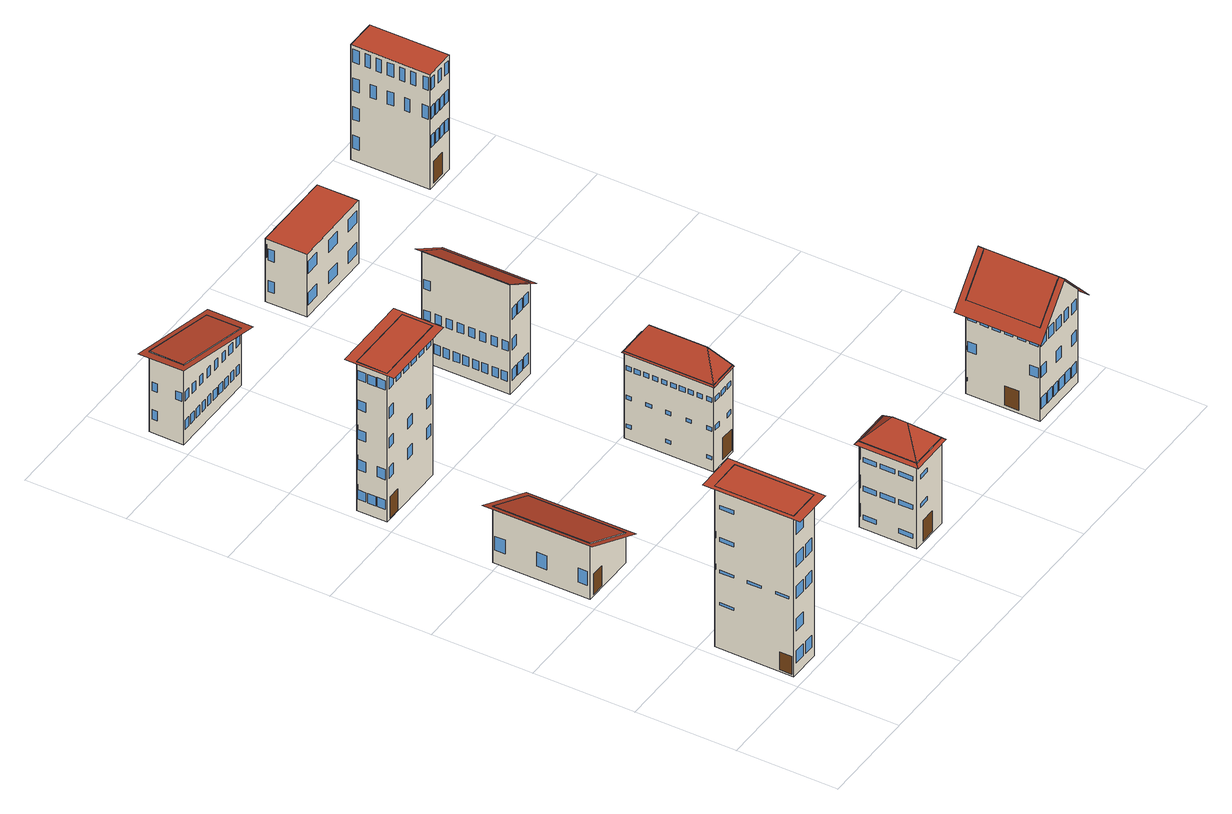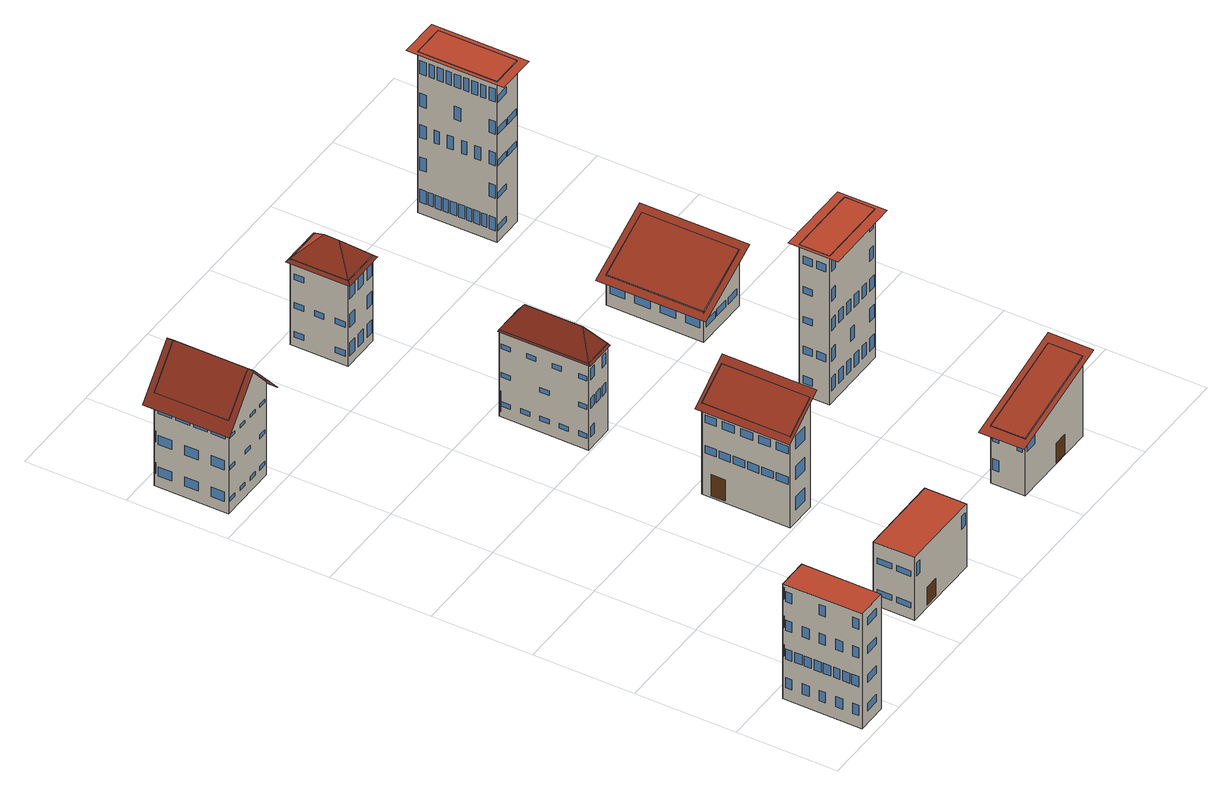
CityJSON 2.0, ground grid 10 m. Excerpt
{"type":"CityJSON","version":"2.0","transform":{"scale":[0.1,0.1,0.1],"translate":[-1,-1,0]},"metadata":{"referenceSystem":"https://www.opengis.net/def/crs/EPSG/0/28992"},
"CityObjects":{
"building1":{"type":"Building","attributes":{"dateOfConstruction":"1969-01-01","function":"Residential","roofType":"Flat","storeysAboveGround":5},"geometry":[{"type":"MultiSurface","lod":"3","boundaries":[[[0,1,2,3]],[[4,5,6,7]],[[0,3,5,4],[8,9,10,11],[12,13,14,15],[16,17,18,19],[20,21,22,23],[24,25,26,27],[28,29,30,31],[32,33,34,35],[36,37,38,39]],[[8,11,10,9]],[[12,15,14,13]],[[16,19,18,17]],[[20,23,22,21]],[[24,27,26,25]],[[28,31,30,29]],[[32,35,34,33]],[[36,39,38,37]],[[3,2,6,5],[40,41,42,43],[44,45,46,47],[48,49,50,51],[52,53,54,55],[56,57,58,59],[60,61,62,63],[64,65,66,67],[68,69,70,71],[72,73,74,75],[76,77,78,79],[80,81,82,83],[84,85,86,87],[88,89,90,91],[92,93,94,95],[96,97,98,99],[100,101,102,103],[104,105,106,107],[108,109,110,111],[112,113,114,115],[116,117,118,119],[120,121,122,123],[124,125,126,127],[128,129,130,131],[132,133,134,135],[136,137,138,139],[140,141,142,143],[144,145,146,147],[148,149,150,151],[152,153,154,155],[156,157,158,159]],[[40,43,42,41]],[[44,47,46,45]],[[48,51,50,49]],[[52,55,54,53]],[[56,59,58,57]],[[60,63,62,61]],[[64,67,66,65]],[[68,71,70,69]],[[72,75,74,73]],[[76,79,78,77]],[[80,83,82,81]],[[84,87,86,85]],[[88,91,90,89]],[[92,95,94,93]],[[96,99,98,97]],[[100,103,102,101]],[[104,107,106,105]],[[108,111,110,109]],[[112,115,114,113]],[[116,119,118,117]],[[120,123,122,121]],[[124,127,126,125]],[[128,131,130,129]],[[132,135,134,133]],[[136,139,138,137]],[[140,143,142,141]],[[144,147,146,145]],[[148,151,150,149]],[[152,155,154,153]],[[156,159,158,157]],[[2,1,7,6],[160,161,162,163],[164,165,166,167],[168,169,170,171],[172,173,174,175],[176,177,178,179],[180,181,182,183],[184,185,186,187]],[[160,163,162,161]],[[164,167,166,165]],[[168,171,170,169]],[[172,175,174,173]],[[176,179,178,177]],[[180,183,182,181]],[[184,187,186,185]],[[1,0,4,7],[188,189,190,191],[192,193,194,195],[196,197,198,199],[200,201,202,203],[204,205,206,207],[208,209,210,211],[212,213,214,215]],[[188,191,190,189]],[[192,195,194,193]],[[196,199,198,197]],[[200,203,202,201]],[[204,207,206,205]],[[208,211,210,209]],[[212,215,214,213]],[[216,217,218,219],[4,7,6,5]]],"semantics":{"surfaces":[{"type":"GroundSurface"},{"type":"RoofSurface"},{"type":"WallSurface"},{"type":"Window"},{"type":"Door"}],"values":[0,1,2,3,3,3,3,3,3,3,3,2,3,3,3,3,3,3,3,3,3,3,3,3,3,3,3,3,3,3,3,3,3,3,3,3,3,3,3,3,3,3,2,3,3,3,3,3,3,3,2,4,3,3,3,3,3,3,1]}}]},
"building2":{"type":"Building","attributes":{"dateOfConstruction":"1976-01-01","function":"Residential","roofType":"Shed","storeysAboveGround":1},"geometry":[{"type":"MultiSurface","lod":"3","boundaries":[[[220,221,222,223]],[[224,225,226,227]],[[225,220,223,226],[228,229,230,231]],[[228,231,230,229]],[[223,222,227,226],[232,233,234,235],[236,237,238,239],[240,241,242,243],[244,245,246,247]],[[232,235,234,233]],[[236,239,238,237]],[[240,243,242,241]],[[244,247,246,245]],[[227,222,221,224],[248,249,250,251],[252,253,254,255],[256,257,258,259]],[[248,251,250,249]],[[252,255,254,253]],[[256,259,258,257]],[[224,221,220,225],[260,261,262,263],[264,265,266,267],[268,269,270,271]],[[260,263,262,261]],[[264,267,266,265]],[[268,271,270,269]],[[272,273,274,275],[225,224,227,226]]],"semantics":{"surfaces":[{"type":"GroundSurface"},{"type":"RoofSurface"},{"type":"WallSurface"},{"type":"Door"},{"type":"Window"}],"values":[0,1,2,3,2,4,4,4,4,2,4,4,4,2,4,4,4,1]}}]},
"building3":{"type":"Building","attributes":{"dateOfConstruction":"1965-01-01","function":"Residential","roofType":"Flat","storeysAboveGround":5},"geometry":[{"type":"MultiSurface","lod":"3","boundaries":[[[276,277,278,279]],[[280,281,282,283]],[[276,279,281,280],[284,285,286,287],[288,289,290,291],[292,293,294,295],[296,297,298,299],[300,301,302,303],[304,305,306,307],[308,309,310,311],[312,313,314,315],[316,317,318,319],[320,321,322,323],[324,325,326,327],[328,329,330,331],[332,333,334,335],[336,337,338,339]],[[284,287,286,285]],[[288,291,290,289]],[[292,295,294,293]],[[296,299,298,297]],[[300,303,302,301]],[[304,307,306,305]],[[308,311,310,309]],[[312,315,314,313]],[[316,319,318,317]],[[320,323,322,321]],[[324,327,326,325]],[[328,331,330,329]],[[332,335,334,333]],[[336,339,338,337]],[[279,278,282,281],[340,341,342,343],[344,345,346,347],[348,349,350,351],[352,353,354,355],[356,357,358,359],[360,361,362,363],[364,365,366,367]],[[340,343,342,341]],[[344,347,346,345]],[[348,351,350,349]],[[352,355,354,353]],[[356,359,358,357]],[[360,363,362,361]],[[364,367,366,365]],[[278,277,283,282],[368,369,370,371],[372,373,374,375],[376,377,378,379],[380,381,382,383],[384,385,386,387],[388,389,390,391],[392,393,394,395],[396,397,398,399],[400,401,402,403],[404,405,406,407],[408,409,410,411],[412,413,414,415],[416,417,418,419],[420,421,422,423],[424,425,426,427],[428,429,430,431],[432,433,434,435],[436,437,438,439],[440,441,442,443]],[[368,371,370,369]],[[372,375,374,373]],[[376,379,378,377]],[[380,383,382,381]],[[384,387,386,385]],[[388,391,390,389]],[[392,395,394,393]],[[396,399,398,397]],[[400,403,402,401]],[[404,407,406,405]],[[408,411,410,409]],[[412,415,414,413]],[[416,419,418,417]],[[420,423,422,421]],[[424,427,426,425]],[[428,431,430,429]],[[432,435,434,433]],[[436,439,438,437]],[[440,443,442,441]],[[277,276,280,283],[444,445,446,447],[448,449,450,451],[452,453,454,455],[456,457,458,459],[460,461,462,463],[464,465,466,467],[468,469,470,471],[472,473,474,475],[476,477,478,479],[480,481,482,483]],[[444,447,446,445]],[[448,451,450,449]],[[452,455,454,453]],[[456,459,458,457]],[[460,463,462,461]],[[464,467,466,465]],[[468,471,470,469]],[[472,475,474,473]],[[476,479,478,477]],[[480,483,482,481]],[[484,485,486,487],[280,283,282,281]]],"semantics":{"surfaces":[{"type":"GroundSurface"},{"type":"RoofSurface"},{"type":"WallSurface"},{"type":"Door"},{"type":"Window"}],"values":[0,1,2,3,4,4,4,4,4,4,4,4,4,4,4,4,4,2,4,4,4,4,4,4,4,2,4,4,4,4,4,4,4,4,4,4,4,4,4,4,4,4,4,4,4,2,4,4,4,4,4,4,4,4,4,4,1]}}]},
"building4":{"type":"Building","attributes":{"dateOfConstruction":"1967-01-01","function":"Residential","roofType":"Hipped","storeysAboveGround":3},"geometry":[{"type":"MultiSurface","lod":"3","boundaries":[[[488,489,490,491]],[[492,493,494,495]],[[493,492,496,497]],[[492,495,496]],[[493,497,494]],[[488,491,496,495],[498,499,500,501],[502,503,504,505],[506,507,508,509]],[[498,501,500,499]],[[502,505,504,503]],[[506,509,508,507]],[[491,490,497,496],[510,511,512,513],[514,515,516,517],[518,519,520,521],[522,523,524,525],[526,527,528,529],[530,531,532,533]],[[510,513,512,511]],[[514,517,516,515]],[[518,521,520,519]],[[522,525,524,523]],[[526,529,528,527]],[[530,533,532,531]],[[490,489,494,497],[534,535,536,537],[538,539,540,541],[542,543,544,545],[546,547,548,549],[550,551,552,553],[554,555,556,557],[558,559,560,561],[562,563,564,565]],[[534,537,536,535]],[[538,541,540,539]],[[542,545,544,543]],[[546,549,548,547]],[[550,553,552,551]],[[554,557,556,555]],[[558,561,560,559]],[[562,565,564,563]],[[489,488,495,494],[566,567,568,569],[570,571,572,573],[574,575,576,577],[578,579,580,581],[582,583,584,585],[586,587,588,589],[590,591,592,593],[594,595,596,597]],[[566,569,568,567]],[[570,573,572,571]],[[574,577,576,575]],[[578,581,580,579]],[[582,585,584,583]],[[586,589,588,587]],[[590,593,592,591]],[[594,597,596,595]],[[598,599,496,495]],[[599,600,497,496]],[[601,494,497,600]],[[598,495,494,601]]],"semantics":{"surfaces":[{"type":"GroundSurface"},{"type":"RoofSurface"},{"type":"WallSurface"},{"type":"Door"},{"type":"Window"}],"values":[0,1,1,1,1,2,3,4,4,2,4,4,4,4,4,4,2,4,4,4,4,4,4,4,4,2,4,4,4,4,4,4,4,4,1,1,1,1]}}]},
"building5":{"type":"Building","attributes":{"dateOfConstruction":"1990-01-01","function":"Residential","roofType":"Shed","storeysAboveGround":2},"geometry":[{"type":"MultiSurface","lod":"3","boundaries":[[[602,603,604,605]],[[606,607,608,609]],[[607,602,605,608],[610,611,612,613],[614,615,616,617],[618,619,620,621],[622,623,624,625],[626,627,628,629],[630,631,632,633],[634,635,636,637],[638,639,640,641],[642,643,644,645],[646,647,648,649],[650,651,652,653],[654,655,656,657],[658,659,660,661],[662,663,664,665],[666,667,668,669],[670,671,672,673],[674,675,676,677],[678,679,680,681]],[[610,613,612,611]],[[614,617,616,615]],[[618,621,620,619]],[[622,625,624,623]],[[626,629,628,627]],[[630,633,632,631]],[[634,637,636,635]],[[638,641,640,639]],[[642,645,644,643]],[[646,649,648,647]],[[650,653,652,651]],[[654,657,656,655]],[[658,661,660,659]],[[662,665,664,663]],[[666,669,668,667]],[[670,673,672,671]],[[674,677,676,675]],[[678,681,680,679]],[[605,604,609,608],[682,683,684,685],[686,687,688,689],[690,691,692,693]],[[682,685,684,683]],[[686,689,688,687]],[[690,693,692,691]],[[609,604,603,606],[694,695,696,697],[698,699,700,701]],[[694,697,696,695]],[[698,701,700,699]],[[606,603,602,607],[702,703,704,705],[706,707,708,709],[710,711,712,713]],[[702,705,704,703]],[[706,709,708,707]],[[710,713,712,711]],[[714,715,716,717],[607,606,609,608]]],"semantics":{"surfaces":[{"type":"GroundSurface"},{"type":"RoofSurface"},{"type":"WallSurface"},{"type":"Window"},{"type":"Door"}],"values":[0,1,2,3,3,3,3,3,3,3,3,3,3,3,3,3,3,3,3,3,3,2,3,3,3,2,4,3,2,3,3,3,1]}}]},
"building6":{"type":"Building","attributes":{"dateOfConstruction":"1959-01-01","function":"Industrial","roofType":"Hipped","storeysAboveGround":3},"geometry":[{"type":"MultiSurface","lod":"3","boundaries":[[[718,719,720,721]],[[722,723,724,725]],[[723,722,726,727]],[[722,725,726]],[[723,727,724]],[[718,721,726,725],[728,729,730,731],[732,733,734,735],[736,737,738,739],[740,741,742,743],[744,745,746,747],[748,749,750,751]],[[728,731,730,729]],[[732,735,734,733]],[[736,739,738,737]],[[740,743,742,741]],[[744,747,746,745]],[[748,751,750,749]],[[721,720,727,726],[752,753,754,755],[756,757,758,759],[760,761,762,763],[764,765,766,767],[768,769,770,771],[772,773,774,775],[776,777,778,779],[780,781,782,783],[784,785,786,787],[788,789,790,791],[792,793,794,795],[796,797,798,799]],[[752,755,754,753]],[[756,759,758,757]],[[760,763,762,761]],[[764,767,766,765]],[[768,771,770,769]],[[772,775,774,773]],[[776,779,778,777]],[[780,783,782,781]],[[784,787,786,785]],[[788,791,790,789]],[[792,795,794,793]],[[796,799,798,797]],[[720,719,724,727],[800,801,802,803],[804,805,806,807],[808,809,810,811],[812,813,814,815],[816,817,818,819],[820,821,822,823]],[[800,803,802,801]],[[804,807,806,805]],[[808,811,810,809]],[[812,815,814,813]],[[816,819,818,817]],[[820,823,822,821]],[[719,718,725,724],[824,825,826,827],[828,829,830,831],[832,833,834,835],[836,837,838,839],[840,841,842,843],[844,845,846,847],[848,849,850,851],[852,853,854,855],[856,857,858,859],[860,861,862,863],[864,865,866,867],[868,869,870,871],[872,873,874,875],[876,877,878,879],[880,881,882,883],[884,885,886,887],[888,889,890,891],[892,893,894,895]],[[824,827,826,825]],[[828,831,830,829]],[[832,835,834,833]],[[836,839,838,837]],[[840,843,842,841]],[[844,847,846,845]],[[848,851,850,849]],[[852,855,854,853]],[[856,859,858,857]],[[860,863,862,861]],[[864,867,866,865]],[[868,871,870,869]],[[872,875,874,873]],[[876,879,878,877]],[[880,883,882,881]],[[884,887,886,885]],[[888,891,890,889]],[[892,895,894,893]],[[896,897,726,725]],[[897,898,727,726]],[[899,724,727,898]],[[896,725,724,899]]],"semantics":{"surfaces":[{"type":"GroundSurface"},{"type":"RoofSurface"},{"type":"WallSurface"},{"type":"Door"},{"type":"Window"}],"values":[0,1,1,1,1,2,3,4,4,4,4,4,2,4,4,4,4,4,4,4,4,4,4,4,4,2,4,4,4,4,4,4,2,4,4,4,4,4,4,4,4,4,4,4,4,4,4,4,4,4,4,1,1,1,1]}}]},
"building7":{"type":"Building","attributes":{"dateOfConstruction":"1948-01-01","function":"Residential","roofType":"Shed","storeysAboveGround":3},"geometry":[{"type":"MultiSurface","lod":"3","boundaries":[[[900,901,902,903]],[[904,905,906,907]],[[905,900,903,906],[908,909,910,911],[912,913,914,915],[916,917,918,919],[920,921,922,923],[924,925,926,927],[928,929,930,931],[932,933,934,935]],[[908,911,910,909]],[[912,915,914,913]],[[916,919,918,917]],[[920,923,922,921]],[[924,927,926,925]],[[928,931,930,929]],[[932,935,934,933]],[[903,902,907,906],[936,937,938,939],[940,941,942,943],[944,945,946,947],[948,949,950,951],[952,953,954,955],[956,957,958,959],[960,961,962,963],[964,965,966,967],[968,969,970,971],[972,973,974,975],[976,977,978,979],[980,981,982,983]],[[936,939,938,937]],[[940,943,942,941]],[[944,947,946,945]],[[948,951,950,949]],[[952,955,954,953]],[[956,959,958,957]],[[960,963,962,961]],[[964,967,966,965]],[[968,971,970,969]],[[972,975,974,973]],[[976,979,978,977]],[[980,983,982,981]],[[907,902,901,904],[984,985,986,987],[988,989,990,991],[992,993,994,995]],[[984,987,986,985]],[[988,991,990,989]],[[992,995,994,993]],[[904,901,900,905],[996,997,998,999],[1000,1001,1002,1003],[1004,1005,1006,1007],[1008,1009,1010,1011],[1012,1013,1014,1015],[1016,1017,1018,1019],[1020,1021,1022,1023],[1024,1025,1026,1027],[1028,1029,1030,1031],[1032,1033,1034,1035],[1036,1037,1038,1039],[1040,1041,1042,1043],[1044,1045,1046,1047],[1048,1049,1050,1051],[1052,1053,1054,1055],[1056,1057,1058,1059],[1060,1061,1062,1063],[1064,1065,1066,1067]],[[996,999,998,997]],[[1000,1003,1002,1001]],[[1004,1007,1006,1005]],[[1008,1011,1010,1009]],[[1012,1015,1014,1013]],[[1016,1019,1018,1017]],[[1020,1023,1022,1021]],[[1024,1027,1026,1025]],[[1028,1031,1030,1029]],[[1032,1035,1034,1033]],[[1036,1039,1038,1037]],[[1040,1043,1042,1041]],[[1044,1047,1046,1045]],[[1048,1051,1050,1049]],[[1052,1055,1054,1053]],[[1056,1059,1058,1057]],[[1060,1063,1062,1061]],[[1064,1067,1066,1065]],[[1068,1069,1070,1071],[905,904,907,906]]],"semantics":{"surfaces":[{"type":"GroundSurface"},{"type":"RoofSurface"},{"type":"WallSurface"},{"type":"Window"},{"type":"Door"}],"values":[0,1,2,3,3,3,3,3,3,3,2,4,3,3,3,3,3,3,3,3,3,3,3,2,3,3,3,2,3,3,3,3,3,3,3,3,3,3,3,3,3,3,3,3,3,3,1]}}]},
"building8":{"type":"Building","attributes":{"dateOfConstruction":"2009-01-01","function":"Residential","roofType":"Flat","storeysAboveGround":2},"geometry":[{"type":"MultiSurface","lod":"3","boundaries":[[[1072,1073,1074,1075]],[[1076,1077,1078,1079]],[[1072,1075,1077,1076],[1080,1081,1082,1083],[1084,1085,1086,1087],[1088,1089,1090,1091],[1092,1093,1094,1095],[1096,1097,1098,1099],[1100,1101,1102,1103]],[[1080,1083,1082,1081]],[[1084,1087,1086,1085]],[[1088,1091,1090,1089]],[[1092,1095,1094,1093]],[[1096,1099,1098,1097]],[[1100,1103,1102,1101]],[[1075,1074,1078,1077],[1104,1105,1106,1107],[1108,1109,1110,1111],[1112,1113,1114,1115],[1116,1117,1118,1119]],[[1104,1107,1106,1105]],[[1108,1111,1110,1109]],[[1112,1115,1114,1113]],[[1116,1119,1118,1117]],[[1074,1073,1079,1078],[1120,1121,1122,1123],[1124,1125,1126,1127],[1128,1129,1130,1131]],[[1120,1123,1122,1121]],[[1124,1127,1126,1125]],[[1128,1131,1130,1129]],[[1073,1072,1076,1079],[1132,1133,1134,1135],[1136,1137,1138,1139]],[[1132,1135,1134,1133]],[[1136,1139,1138,1137]]],"semantics":{"surfaces":[{"type":"GroundSurface"},{"type":"RoofSurface"},{"type":"WallSurface"},{"type":"Window"},{"type":"Door"}],"values":[0,1,2,3,3,3,3,3,3,2,3,3,3,3,2,4,3,3,2,3,3]}}]},
"building9":{"type":"Building","attributes":{"dateOfConstruction":"1972-01-01","function":"Residential","roofType":"Gabled","storeysAboveGround":3},"geometry":[{"type":"MultiSurface","lod":"3","boundaries":[[[1140,1141,1142,1143]],[[1144,1145,1146,1147]],[[1145,1144,1148,1149]],[[1147,1140,1143,1148,1144],[1150,1151,1152,1153],[1154,1155,1156,1157],[1158,1159,1160,1161],[1162,1163,1164,1165],[1166,1167,1168,1169],[1170,1171,1172,1173],[1174,1175,1176,1177],[1178,1179,1180,1181],[1182,1183,1184,1185],[1186,1187,1188,1189],[1190,1191,1192,1193],[1194,1195,1196,1197],[1198,1199,1200,1201],[1202,1203,1204,1205]],[[1150,1153,1152,1151]],[[1154,1157,1156,1155]],[[1158,1161,1160,1159]],[[1162,1165,1164,1163]],[[1166,1169,1168,1167]],[[1170,1173,1172,1171]],[[1174,1177,1176,1175]],[[1178,1181,1180,1179]],[[1182,1185,1184,1183]],[[1186,1189,1188,1187]],[[1190,1193,1192,1191]],[[1194,1197,1196,1195]],[[1198,1201,1200,1199]],[[1202,1205,1204,1203]],[[1143,1142,1149,1148],[1206,1207,1208,1209],[1210,1211,1212,1213],[1214,1215,1216,1217],[1218,1219,1220,1221],[1222,1223,1224,1225],[1226,1227,1228,1229],[1230,1231,1232,1233],[1234,1235,1236,1237],[1238,1239,1240,1241],[1242,1243,1244,1245]],[[1206,1209,1208,1207]],[[1210,1213,1212,1211]],[[1214,1217,1216,1215]],[[1218,1221,1220,1219]],[[1222,1225,1224,1223]],[[1226,1229,1228,1227]],[[1230,1233,1232,1231]],[[1234,1237,1236,1235]],[[1238,1241,1240,1239]],[[1242,1245,1244,1243]],[[1149,1142,1141,1146,1145],[1246,1247,1248,1249],[1250,1251,1252,1253],[1254,1255,1256,1257],[1258,1259,1260,1261],[1262,1263,1264,1265],[1266,1267,1268,1269],[1270,1271,1272,1273],[1274,1275,1276,1277],[1278,1279,1280,1281],[1282,1283,1284,1285],[1286,1287,1288,1289]],[[1246,1249,1248,1247]],[[1250,1253,1252,1251]],[[1254,1257,1256,1255]],[[1258,1261,1260,1259]],[[1262,1265,1264,1263]],[[1266,1269,1268,1267]],[[1270,1273,1272,1271]],[[1274,1277,1276,1275]],[[1278,1281,1280,1279]],[[1282,1285,1284,1283]],[[1286,1289,1288,1287]],[[1146,1141,1140,1147],[1290,1291,1292,1293],[1294,1295,1296,1297],[1298,1299,1300,1301],[1302,1303,1304,1305],[1306,1307,1308,1309],[1310,1311,1312,1313],[1314,1315,1316,1317],[1318,1319,1320,1321],[1322,1323,1324,1325]],[[1290,1293,1292,1291]],[[1294,1297,1296,1295]],[[1298,1301,1300,1299]],[[1302,1305,1304,1303]],[[1306,1309,1308,1307]],[[1310,1313,1312,1311]],[[1314,1317,1316,1315]],[[1318,1321,1320,1319]],[[1322,1325,1324,1323]],[[1144,1326,1327,1328,1329,1145,1149,1148]],[[1145,1329,1330,1331,1326,1144,1147,1146]]],"semantics":{"surfaces":[{"type":"GroundSurface"},{"type":"RoofSurface"},{"type":"WallSurface"},{"type":"Window"},{"type":"Door"}],"values":[0,1,1,2,3,3,3,3,3,3,3,3,3,3,3,3,3,3,2,3,3,3,3,3,3,3,3,3,3,2,3,3,3,3,3,3,3,3,3,3,3,2,4,3,3,3,3,3,3,3,3,1,1]}}]},
"building10":{"type":"Building","attributes":{"dateOfConstruction":"1989-01-01","function":"Residential","roofType":"Flat","storeysAboveGround":4},"geometry":[{"type":"MultiSurface","lod":"3","boundaries":[[[1332,1333,1334,1335]],[[1336,1337,1338,1339]],[[1332,1335,1337,1336],[1340,1341,1342,1343],[1344,1345,1346,1347],[1348,1349,1350,1351],[1352,1353,1354,1355],[1356,1357,1358,1359],[1360,1361,1362,1363],[1364,1365,1366,1367],[1368,1369,1370,1371],[1372,1373,1374,1375],[1376,1377,1378,1379],[1380,1381,1382,1383],[1384,1385,1386,1387]],[[1340,1343,1342,1341]],[[1344,1347,1346,1345]],[[1348,1351,1350,1349]],[[1352,1355,1354,1353]],[[1356,1359,1358,1357]],[[1360,1363,1362,1361]],[[1364,1367,1366,1365]],[[1368,1371,1370,1369]],[[1372,1375,1374,1373]],[[1376,1379,1378,1377]],[[1380,1383,1382,1381]],[[1384,1387,1386,1385]],[[1335,1334,1338,1337],[1388,1389,1390,1391],[1392,1393,1394,1395],[1396,1397,1398,1399],[1400,1401,1402,1403],[1404,1405,1406,1407],[1408,1409,1410,1411],[1412,1413,1414,1415],[1416,1417,1418,1419],[1420,1421,1422,1423],[1424,1425,1426,1427],[1428,1429,1430,1431],[1432,1433,1434,1435],[1436,1437,1438,1439],[1440,1441,1442,1443],[1444,1445,1446,1447],[1448,1449,1450,1451],[1452,1453,1454,1455],[1456,1457,1458,1459],[1460,1461,1462,1463],[1464,1465,1466,1467],[1468,1469,1470,1471]],[[1388,1391,1390,1389]],[[1392,1395,1394,1393]],[[1396,1399,1398,1397]],[[1400,1403,1402,1401]],[[1404,1407,1406,1405]],[[1408,1411,1410,1409]],[[1412,1415,1414,1413]],[[1416,1419,1418,1417]],[[1420,1423,1422,1421]],[[1424,1427,1426,1425]],[[1428,1431,1430,1429]],[[1432,1435,1434,1433]],[[1436,1439,1438,1437]],[[1440,1443,1442,1441]],[[1444,1447,1446,1445]],[[1448,1451,1450,1449]],[[1452,1455,1454,1453]],[[1456,1459,1458,1457]],[[1460,1463,1462,1461]],[[1464,1467,1466,1465]],[[1468,1471,1470,1469]],[[1334,1333,1339,1338],[1472,1473,1474,1475],[1476,1477,1478,1479],[1480,1481,1482,1483],[1484,1485,1486,1487]],[[1472,1475,1474,1473]],[[1476,1479,1478,1477]],[[1480,1483,1482,1481]],[[1484,1487,1486,1485]],[[1333,1332,1336,1339],[1488,1489,1490,1491],[1492,1493,1494,1495],[1496,1497,1498,1499],[1500,1501,1502,1503],[1504,1505,1506,1507],[1508,1509,1510,1511],[1512,1513,1514,1515],[1516,1517,1518,1519],[1520,1521,1522,1523],[1524,1525,1526,1527],[1528,1529,1530,1531],[1532,1533,1534,1535],[1536,1537,1538,1539],[1540,1541,1542,1543]],[[1488,1491,1490,1489]],[[1492,1495,1494,1493]],[[1496,1499,1498,1497]],[[1500,1503,1502,1501]],[[1504,1507,1506,1505]],[[1508,1511,1510,1509]],[[1512,1515,1514,1513]],[[1516,1519,1518,1517]],[[1520,1523,1522,1521]],[[1524,1527,1526,1525]],[[1528,1531,1530,1529]],[[1532,1535,1534,1533]],[[1536,1539,1538,1537]],[[1540,1543,1542,1541]]],"semantics":{"surfaces":[{"type":"GroundSurface"},{"type":"RoofSurface"},{"type":"WallSurface"},{"type":"Door"},{"type":"Window"}],"values":[0,1,2,3,4,4,4,4,4,4,4,4,4,4,4,2,4,4,4,4,4,4,4,4,4,4,4,4,4,4,4,4,4,4,4,4,4,2,4,4,4,4,2,4,4,4,4,4,4,4,4,4,4,4,4,4,4]}}]}
},
"vertices":[
[10,10,0],[10,88,0],[43,88,0],[43,10,0],[10,10,174],[43,10,174],[43,88,174],[10,88,174],[14,10,12],[14,10,25],[25,10,25],[25,10,12],[29,10,12],[29,10,25],[39,10,25],[39,10,12],[14,10,47],[14,10,60],[25,10,60],[25,10,47],[14,10,82],[14,10,95],[25,10,95],[25,10,82],[29,10,82],[29,10,95],[39,10,95],[39,10,82],[14,10,116],[14,10,130],[25,10,130],[25,10,116],[29,10,116],[29,10,130],[39,10,130],[39,10,116],[14,10,151],[14,10,165],[25,10,165],[25,10,151],[43,12,12],[43,12,26],[43,18,26],[43,18,12],[43,20,12],[43,20,26],[43,25,26],[43,25,12],[43,27,12],[43,27,26],[43,33,26],[43,33,12],[43,35,12],[43,35,26],[43,40,26],[43,40,12],[43,42,12],[43,42,26],[43,48,26],[43,48,12],[43,50,12],[43,50,26],[43,56,26],[43,56,12],[43,58,12],[43,58,26],[43,63,26],[43,63,12],[43,65,12],[43,65,26],[43,71,26],[43,71,12],[43,73,12],[43,73,26],[43,78,26],[43,78,12],[43,80,12],[43,80,26],[43,86,26],[43,86,12],[43,12,47],[43,12,61],[43,18,61],[43,18,47],[43,80,47],[43,80,61],[43,86,61],[43,86,47],[43,12,82],[43,12,96],[43,18,96],[43,18,82],[43,26,82],[43,26,96],[43,31,96],[43,31,82],[43,39,82],[43,39,96],[43,45,96],[43,45,82],[43,53,82],[43,53,96],[43,58,96],[43,58,82],[43,66,82],[43,66,96],[43,72,96],[43,72,82],[43,80,82],[43,80,96],[43,86,96],[43,86,82],[43,12,116],[43,12,130],[43,18,130],[43,18,116],[43,46,116],[43,46,130],[43,52,130],[43,52,116],[43,80,116],[43,80,130],[43,86,130],[43,86,116],[43,12,151],[43,12,165],[43,18,165],[43,18,151],[43,21,151],[43,21,165],[43,26,165],[43,26,151],[43,29,151],[43,29,165],[43,35,165],[43,35,151],[43,38,151],[43,38,165],[43,43,165],[43,43,151],[43,46,151],[43,46,165],[43,52,165],[43,52,151],[43,55,151],[43,55,165],[43,60,165],[43,60,151],[43,63,151],[43,63,165],[43,69,165],[43,69,151],[43,72,151],[43,72,165],[43,77,165],[43,77,151],[43,80,151],[43,80,165],[43,86,165],[43,86,151],[42,88,12],[42,88,18],[28,88,18],[28,88,12],[42,88,47],[42,88,53],[28,88,53],[28,88,47],[42,88,82],[42,88,88],[28,88,88],[28,88,82],[26,88,82],[26,88,88],[12,88,88],[12,88,82],[42,88,116],[42,88,123],[28,88,123],[28,88,116],[26,88,116],[26,88,123],[12,88,123],[12,88,116],[42,88,151],[42,88,158],[28,88,158],[28,88,151],[10,24,2],[10,24,21],[10,12,21],[10,12,2],[10,83,47],[10,83,50],[10,69,50],[10,69,47],[10,83,82],[10,83,85],[10,69,85],[10,69,82],[10,56,82],[10,56,85],[10,42,85],[10,42,82],[10,28,82],[10,28,85],[10,15,85],[10,15,82],[10,83,116],[10,83,120],[10,69,120],[10,69,116],[10,83,151],[10,83,155],[10,69,155],[10,69,151],[6,1,174],[47,1,174],[47,97,174],[6,97,174],
[10,210,0],[10,306,0],[67,306,0],[67,210,0],[10,306,61],[10,210,61],[67,210,33],[67,306,33],[15,210,2],[15,210,24],[28,210,24],[28,210,2],[67,214,14],[67,214,28],[67,228,28],[67,228,14],[67,238,14],[67,238,28],[67,253,28],[67,253,14],[67,263,14],[67,263,28],[67,278,28],[67,278,14],[67,288,14],[67,288,28],[67,302,28],[67,302,14],[63,306,14],[63,306,21],[49,306,21],[49,306,14],[46,306,14],[46,306,21],[32,306,21],[32,306,14],[28,306,14],[28,306,21],[14,306,21],[14,306,14],[10,304,14],[10,304,29],[10,294,29],[10,294,14],[10,263,14],[10,263,29],[10,253,29],[10,253,14],[10,222,14],[10,222,29],[10,213,29],[10,213,14],[3,204,64],[74,204,29],[74,312,29],[3,312,64],
[10,410,0],[10,440,0],[84,440,0],[84,410,0],[10,410,161],[84,410,161],[84,440,161],[10,440,161],[15,410,1],[15,410,24],[27,410,24],[27,410,1],[13,410,45],[13,410,57],[20,410,57],[20,410,45],[43,410,45],[43,410,57],[51,410,57],[51,410,45],[74,410,45],[74,410,57],[81,410,57],[81,410,45],[13,410,78],[13,410,89],[20,410,89],[20,410,78],[43,410,78],[43,410,89],[51,410,89],[51,410,78],[74,410,78],[74,410,89],[81,410,89],[81,410,78],[13,410,110],[13,410,122],[20,410,122],[20,410,110],[13,410,142],[13,410,154],[20,410,154],[20,410,142],[25,410,142],[25,410,154],[32,410,154],[32,410,142],[37,410,142],[37,410,154],[45,410,154],[45,410,142],[49,410,142],[49,410,154],[57,410,154],[57,410,142],[62,410,142],[62,410,154],[69,410,154],[69,410,142],[74,410,142],[74,410,154],[81,410,154],[81,410,142],[84,414,13],[84,414,21],[84,423,21],[84,423,13],[84,414,45],[84,414,53],[84,423,53],[84,423,45],[84,427,45],[84,427,53],[84,436,53],[84,436,45],[84,414,78],[84,414,85],[84,423,85],[84,423,78],[84,414,110],[84,414,117],[84,423,117],[84,423,110],[84,414,142],[84,414,150],[84,423,150],[84,423,142],[84,427,142],[84,427,150],[84,436,150],[84,436,142],[81,440,13],[81,440,27],[75,440,27],[75,440,13],[69,440,13],[69,440,27],[62,440,27],[62,440,13],[56,440,13],[56,440,27],[50,440,27],[50,440,13],[44,440,13],[44,440,27],[37,440,27],[37,440,13],[31,440,13],[31,440,27],[25,440,27],[25,440,13],[19,440,13],[19,440,27],[12,440,27],[12,440,13],[81,440,45],[81,440,59],[75,440,59],[75,440,45],[50,440,45],[50,440,59],[44,440,59],[44,440,45],[19,440,45],[19,440,59],[12,440,59],[12,440,45],[81,440,78],[81,440,91],[75,440,91],[75,440,78],[69,440,78],[69,440,91],[62,440,91],[62,440,78],[56,440,78],[56,440,91],[50,440,91],[50,440,78],[44,440,78],[44,440,91],[37,440,91],[37,440,78],[31,440,78],[31,440,91],[25,440,91],[25,440,78],[19,440,78],[19,440,91],[12,440,91],[12,440,78],[81,440,110],[81,440,123],[75,440,123],[75,440,110],[19,440,110],[19,440,123],[13,440,123],[13,440,110],[81,440,142],[81,440,156],[75,440,156],[75,440,142],[19,440,142],[19,440,156],[13,440,156],[13,440,142],[10,439,13],[10,439,23],[10,431,23],[10,431,13],[10,429,13],[10,429,23],[10,421,23],[10,421,13],[10,420,13],[10,420,23],[10,412,23],[10,412,13],[10,439,45],[10,439,56],[10,431,56],[10,431,45],[10,420,45],[10,420,56],[10,412,56],[10,412,45],[10,439,78],[10,439,88],[10,431,88],[10,431,78],[10,439,110],[10,439,120],[10,431,120],[10,431,110],[10,439,142],[10,439,152],[10,431,152],[10,431,142],[10,429,142],[10,429,152],[10,421,152],[10,421,142],[10,420,142],[10,420,152],[10,412,152],[10,412,142],[7,401,161],[87,401,161],[87,450,161],[7,450,161],
[210,10,0],[210,67,0],[250,67,0],[250,10,0],[230,31,114],[230,46,114],[210,67,93],[210,10,93],[250,10,93],[250,67,93],[220,10,2],[220,10,24],[235,10,24],[235,10,2],[216,10,41],[216,10,45],[227,10,45],[227,10,41],[216,10,72],[216,10,76],[227,10,76],[227,10,72],[250,14,10],[250,14,16],[250,23,16],[250,23,10],[250,54,10],[250,54,16],[250,64,16],[250,64,10],[250,14,41],[250,14,47],[250,23,47],[250,23,41],[250,34,41],[250,34,47],[250,43,47],[250,43,41],[250,54,41],[250,54,47],[250,64,47],[250,64,41],[250,14,72],[250,14,78],[250,23,78],[250,23,72],[248,67,10],[248,67,24],[240,67,24],[240,67,10],[234,67,10],[234,67,24],[226,67,24],[226,67,10],[219,67,10],[219,67,24],[212,67,24],[212,67,10],[248,67,41],[248,67,55],[240,67,55],[240,67,41],[219,67,41],[219,67,55],[212,67,55],[212,67,41],[248,67,72],[248,67,86],[240,67,86],[240,67,72],[234,67,72],[234,67,86],[226,67,86],[226,67,72],[219,67,72],[219,67,86],[212,67,86],[212,67,72],[210,63,10],[210,63,15],[210,50,15],[210,50,10],[210,28,10],[210,28,15],[210,14,15],[210,14,10],[210,63,41],[210,63,46],[210,50,46],[210,50,41],[210,46,41],[210,46,46],[210,32,46],[210,32,41],[210,28,41],[210,28,46],[210,14,46],[210,14,41],[210,63,72],[210,63,77],[210,50,77],[210,50,72],[210,46,72],[210,46,77],[210,32,77],[210,32,72],[210,28,72],[210,28,77],[210,14,77],[210,14,72],[207,7,90],[253,7,90],[253,70,90],[207,70,90],
[10,610,0],[10,644,0],[103,644,0],[103,610,0],[10,644,87],[10,610,87],[103,610,62],[103,644,62],[12,610,15],[12,610,25],[18,610,25],[18,610,15],[21,610,15],[21,610,25],[27,610,25],[27,610,15],[30,610,15],[30,610,25],[36,610,25],[36,610,15],[40,610,15],[40,610,25],[45,610,25],[45,610,15],[49,610,15],[49,610,25],[54,610,25],[54,610,15],[58,610,15],[58,610,25],[64,610,25],[64,610,15],[67,610,15],[67,610,25],[73,610,25],[73,610,15],[76,610,15],[76,610,25],[82,610,25],[82,610,15],[86,610,15],[86,610,25],[91,610,25],[91,610,15],[95,610,15],[95,610,25],[100,610,25],[100,610,15],[12,610,46],[12,610,56],[18,610,56],[18,610,46],[24,610,46],[24,610,56],[29,610,56],[29,610,46],[36,610,46],[36,610,56],[41,610,56],[41,610,46],[48,610,46],[48,610,56],[53,610,56],[53,610,46],[60,610,46],[60,610,56],[65,610,56],[65,610,46],[72,610,46],[72,610,56],[77,610,56],[77,610,46],[83,610,46],[83,610,56],[89,610,56],[89,610,46],[95,610,46],[95,610,56],[101,610,56],[101,610,46],[103,612,15],[103,612,27],[103,618,27],[103,618,15],[103,612,46],[103,612,58],[103,618,58],[103,618,46],[103,636,46],[103,636,58],[103,641,58],[103,641,46],[53,644,1],[53,644,22],[39,644,22],[39,644,1],[100,644,46],[100,644,57],[88,644,57],[88,644,46],[10,641,15],[10,641,25],[10,636,25],[10,636,15],[10,641,46],[10,641,55],[10,636,55],[10,636,46],[10,618,46],[10,618,55],[10,612,55],[10,612,46],[0,604,89],[113,604,59],[113,649,59],[0,649,89],
[210,210,0],[210,298,0],[241,298,0],[241,210,0],[226,226,117],[226,283,117],[210,298,94],[210,210,94],[241,210,94],[241,298,94],[225,210,3],[225,210,26],[239,210,26],[239,210,3],[213,210,43],[213,210,48],[219,210,48],[219,210,43],[232,210,43],[232,210,48],[238,210,48],[238,210,43],[213,210,74],[213,210,79],[219,210,79],[219,210,74],[222,210,74],[222,210,79],[229,210,79],[229,210,74],[232,210,74],[232,210,79],[238,210,79],[238,210,74],[241,212,12],[241,212,17],[241,221,17],[241,221,12],[241,231,12],[241,231,17],[241,240,17],[241,240,12],[241,250,12],[241,250,17],[241,259,17],[241,259,12],[241,269,12],[241,269,17],[241,278,17],[241,278,12],[241,288,12],[241,288,17],[241,296,17],[241,296,12],[241,212,43],[241,212,48],[241,221,48],[241,221,43],[241,250,43],[241,250,48],[241,259,48],[241,259,43],[241,288,43],[241,288,48],[241,296,48],[241,296,43],[241,212,74],[241,212,79],[241,221,79],[241,221,74],[241,237,74],[241,237,79],[241,246,79],[241,246,74],[241,262,74],[241,262,79],[241,271,79],[241,271,74],[241,288,74],[241,288,79],[241,296,79],[241,296,74],[238,298,12],[238,298,23],[232,298,23],[232,298,12],[238,298,43],[238,298,54],[232,298,54],[232,298,43],[229,298,43],[229,298,54],[222,298,54],[222,298,43],[219,298,43],[219,298,54],[213,298,54],[213,298,43],[238,298,74],[238,298,86],[232,298,86],[232,298,74],[219,298,74],[219,298,86],[213,298,86],[213,298,74],[210,296,12],[210,296,16],[210,291,16],[210,291,12],[210,257,12],[210,257,16],[210,252,16],[210,252,12],[210,217,12],[210,217,16],[210,212,16],[210,212,12],[210,296,43],[210,296,47],[210,291,47],[210,291,43],[210,277,43],[210,277,47],[210,271,47],[210,271,43],[210,257,43],[210,257,47],[210,252,47],[210,252,43],[210,237,43],[210,237,47],[210,232,47],[210,232,43],[210,217,43],[210,217,47],[210,212,47],[210,212,43],[210,296,74],[210,296,79],[210,291,79],[210,291,74],[210,288,74],[210,288,79],[210,282,79],[210,282,74],[210,279,74],[210,279,79],[210,274,79],[210,274,74],[210,270,74],[210,270,79],[210,265,79],[210,265,74],[210,261,74],[210,261,79],[210,256,79],[210,256,74],[210,252,74],[210,252,79],[210,247,79],[210,247,74],[210,244,74],[210,244,79],[210,238,79],[210,238,74],[210,235,74],[210,235,79],[210,230,79],[210,230,74],[210,226,74],[210,226,79],[210,221,79],[210,221,74],[210,217,74],[210,217,79],[210,212,79],[210,212,74],[209,209,92],[242,209,92],[242,300,92],[209,300,92],
[210,410,0],[210,497,0],[242,497,0],[242,410,0],[210,497,119],[210,410,119],[242,410,99],[242,497,99],[213,410,13],[213,410,25],[220,410,25],[220,410,13],[222,410,13],[222,410,25],[229,410,25],[229,410,13],[232,410,13],[232,410,25],[239,410,25],[239,410,13],[213,410,46],[213,410,58],[220,410,58],[220,410,46],[213,410,79],[213,410,91],[220,410,91],[220,410,79],[222,410,79],[222,410,91],[229,410,91],[229,410,79],[232,410,79],[232,410,91],[239,410,91],[239,410,79],[242,419,2],[242,419,25],[242,433,25],[242,433,2],[242,413,46],[242,413,54],[242,424,54],[242,424,46],[242,427,46],[242,427,54],[242,438,54],[242,438,46],[242,441,46],[242,441,54],[242,452,54],[242,452,46],[242,455,46],[242,455,54],[242,466,54],[242,466,46],[242,469,46],[242,469,54],[242,480,54],[242,480,46],[242,483,46],[242,483,54],[242,495,54],[242,495,46],[242,413,79],[242,413,87],[242,424,87],[242,424,79],[242,430,79],[242,430,87],[242,442,87],[242,442,79],[242,448,79],[242,448,87],[242,460,87],[242,460,79],[242,466,79],[242,466,87],[242,477,87],[242,477,79],[242,483,79],[242,483,87],[242,495,87],[242,495,79],[233,497,13],[233,497,27],[219,497,27],[219,497,13],[233,497,46],[233,497,60],[219,497,60],[219,497,46],[233,497,79],[233,497,93],[219,497,93],[219,497,79],[210,495,13],[210,495,23],[210,489,23],[210,489,13],[210,485,13],[210,485,23],[210,479,23],[210,479,13],[210,476,13],[210,476,23],[210,470,23],[210,470,13],[210,466,13],[210,466,23],[210,460,23],[210,460,13],[210,457,13],[210,457,23],[210,451,23],[210,451,13],[210,447,13],[210,447,23],[210,441,23],[210,441,13],[210,438,13],[210,438,23],[210,432,23],[210,432,13],[210,428,13],[210,428,23],[210,422,23],[210,422,13],[210,419,13],[210,419,23],[210,413,23],[210,413,13],[210,495,46],[210,495,56],[210,489,56],[210,489,46],[210,484,46],[210,484,56],[210,478,56],[210,478,46],[210,473,46],[210,473,56],[210,467,56],[210,467,46],[210,462,46],[210,462,56],[210,456,56],[210,456,46],[210,451,46],[210,451,56],[210,445,56],[210,445,46],[210,440,46],[210,440,56],[210,434,56],[210,434,46],[210,429,46],[210,429,56],[210,423,56],[210,423,46],[210,418,46],[210,418,56],[210,412,56],[210,412,46],[210,495,79],[210,495,89],[210,489,89],[210,489,79],[204,407,124],[248,407,95],[248,500,95],[204,500,124],
[210,610,0],[210,651,0],[294,651,0],[294,610,0],[210,610,68],[294,610,68],[294,651,68],[210,651,68],[212,610,12],[212,610,25],[226,610,25],[226,610,12],[245,610,12],[245,610,25],[259,610,25],[259,610,12],[277,610,12],[277,610,25],[291,610,25],[291,610,12],[212,610,46],[212,610,59],[226,610,59],[226,610,46],[245,610,46],[245,610,59],[259,610,59],[259,610,46],[277,610,46],[277,610,59],[291,610,59],[291,610,46],[294,614,12],[294,614,18],[294,628,18],[294,628,12],[294,633,12],[294,633,18],[294,647,18],[294,647,12],[294,614,46],[294,614,52],[294,628,52],[294,628,46],[294,633,46],[294,633,52],[294,647,52],[294,647,46],[274,651,3],[274,651,22],[260,651,22],[260,651,3],[291,651,46],[291,651,60],[286,651,60],[286,651,46],[218,651,46],[218,651,60],[212,651,60],[212,651,46],[210,648,12],[210,648,24],[210,642,24],[210,642,12],[210,648,46],[210,648,58],[210,642,58],[210,642,46],
[410,10,0],[410,83,0],[471,83,0],[471,10,0],[440,10,136],[440,83,136],[410,83,101],[410,10,101],[471,10,101],[471,83,101],[412,10,12],[412,10,24],[420,10,24],[420,10,12],[422,10,12],[422,10,24],[430,10,24],[430,10,12],[432,10,12],[432,10,24],[439,10,24],[439,10,12],[441,10,12],[441,10,24],[449,10,24],[449,10,12],[451,10,12],[451,10,24],[459,10,24],[459,10,12],[461,10,12],[461,10,24],[469,10,24],[469,10,12],[412,10,46],[412,10,58],[420,10,58],[420,10,46],[436,10,46],[436,10,58],[444,10,58],[444,10,46],[461,10,46],[461,10,58],[469,10,58],[469,10,46],[412,10,80],[412,10,92],[420,10,92],[420,10,80],[424,10,80],[424,10,92],[432,10,92],[432,10,80],[436,10,80],[436,10,92],[444,10,92],[444,10,80],[449,10,80],[449,10,92],[456,10,92],[456,10,80],[461,10,80],[461,10,92],[469,10,92],[469,10,80],[471,14,12],[471,14,22],[471,27,22],[471,27,12],[471,40,12],[471,40,22],[471,53,22],[471,53,12],[471,66,12],[471,66,22],[471,79,22],[471,79,12],[471,14,46],[471,14,56],[471,27,56],[471,27,46],[471,40,46],[471,40,56],[471,53,56],[471,53,46],[471,66,46],[471,66,56],[471,79,56],[471,79,46],[471,14,80],[471,14,89],[471,27,89],[471,27,80],[471,31,80],[471,31,89],[471,45,89],[471,45,80],[471,49,80],[471,49,89],[471,62,89],[471,62,80],[471,66,80],[471,66,89],[471,80,89],[471,80,80],[469,83,12],[469,83,16],[461,83,16],[461,83,12],[452,83,12],[452,83,16],[445,83,16],[445,83,12],[436,83,12],[436,83,16],[428,83,16],[428,83,12],[420,83,12],[420,83,16],[412,83,16],[412,83,12],[469,83,46],[469,83,50],[461,83,50],[461,83,46],[444,83,46],[444,83,50],[436,83,50],[436,83,46],[420,83,46],[420,83,50],[412,83,50],[412,83,46],[469,83,80],[469,83,83],[461,83,83],[461,83,80],[452,83,80],[452,83,83],[445,83,83],[445,83,80],[436,83,80],[436,83,83],[428,83,83],[428,83,80],[420,83,80],[420,83,83],[412,83,83],[412,83,80],[410,45,3],[410,45,24],[410,31,24],[410,31,3],[410,81,46],[410,81,57],[410,73,57],[410,73,46],[410,20,46],[410,20,57],[410,12,57],[410,12,46],[410,81,80],[410,81,90],[410,73,90],[410,73,80],[410,69,80],[410,69,90],[410,61,90],[410,61,80],[410,57,80],[410,57,90],[410,49,90],[410,49,80],[410,45,80],[410,45,90],[410,37,90],[410,37,80],[410,32,80],[410,32,90],[410,24,90],[410,24,80],[410,20,80],[410,20,90],[410,12,90],[410,12,80],[440,4,136],[480,4,91],[480,89,91],[440,89,136],[401,89,91],[401,4,91],
[410,610,0],[410,688,0],[441,688,0],[441,610,0],[410,610,124],[441,610,124],[441,688,124],[410,688,124],[416,610,3],[416,610,26],[430,610,26],[430,610,3],[412,610,44],[412,610,57],[417,610,57],[417,610,44],[419,610,44],[419,610,57],[424,610,57],[424,610,44],[426,610,44],[426,610,57],[432,610,57],[432,610,44],[434,610,44],[434,610,57],[439,610,57],[439,610,44],[412,610,75],[412,610,88],[417,610,88],[417,610,75],[419,610,75],[419,610,88],[424,610,88],[424,610,75],[426,610,75],[426,610,88],[432,610,88],[432,610,75],[434,610,75],[434,610,88],[439,610,88],[439,610,75],[412,610,106],[412,610,119],[417,610,119],[417,610,106],[423,610,106],[423,610,119],[428,610,119],[428,610,106],[434,610,106],[434,610,119],[439,610,119],[439,610,106],[441,613,13],[441,613,24],[441,619,24],[441,619,13],[441,629,13],[441,629,24],[441,636,24],[441,636,13],[441,646,13],[441,646,24],[441,652,24],[441,652,13],[441,662,13],[441,662,24],[441,669,24],[441,669,13],[441,679,13],[441,679,24],[441,685,24],[441,685,13],[441,613,44],[441,613,55],[441,619,55],[441,619,44],[441,622,44],[441,622,55],[441,629,55],[441,629,44],[441,631,44],[441,631,55],[441,638,55],[441,638,44],[441,641,44],[441,641,55],[441,648,55],[441,648,44],[441,650,44],[441,650,55],[441,657,55],[441,657,44],[441,660,44],[441,660,55],[441,666,55],[441,666,44],[441,669,44],[441,669,55],[441,676,55],[441,676,44],[441,678,44],[441,678,55],[441,685,55],[441,685,44],[441,613,75],[441,613,86],[441,619,86],[441,619,75],[441,629,75],[441,629,86],[441,636,86],[441,636,75],[441,646,75],[441,646,86],[441,652,86],[441,652,75],[441,662,75],[441,662,86],[441,669,86],[441,669,75],[441,679,75],[441,679,86],[441,685,86],[441,685,75],[441,613,106],[441,613,117],[441,619,117],[441,619,106],[441,646,106],[441,646,117],[441,652,117],[441,652,106],[441,679,106],[441,679,117],[441,685,117],[441,685,106],[432,688,13],[432,688,21],[418,688,21],[418,688,13],[432,688,44],[432,688,52],[418,688,52],[418,688,44],[432,688,75],[432,688,83],[418,688,83],[418,688,75],[432,688,106],[432,688,114],[418,688,114],[418,688,106],[410,686,13],[410,686,27],[410,680,27],[410,680,13],[410,686,44],[410,686,58],[410,680,58],[410,680,44],[410,686,75],[410,686,89],[410,680,89],[410,680,75],[410,669,75],[410,669,89],[410,663,89],[410,663,75],[410,652,75],[410,652,89],[410,646,89],[410,646,75],[410,635,75],[410,635,89],[410,630,89],[410,630,75],[410,618,75],[410,618,89],[410,612,89],[410,612,75],[410,686,106],[410,686,120],[410,680,120],[410,680,106],[410,674,106],[410,674,120],[410,669,120],[410,669,106],[410,663,106],[410,663,120],[410,658,120],[410,658,106],[410,652,106],[410,652,120],[410,646,120],[410,646,106],[410,640,106],[410,640,120],[410,635,120],[410,635,106],[410,629,106],[410,629,120],[410,624,120],[410,624,106],[410,617,106],[410,617,120],[410,612,120],[410,612,106]
]}
